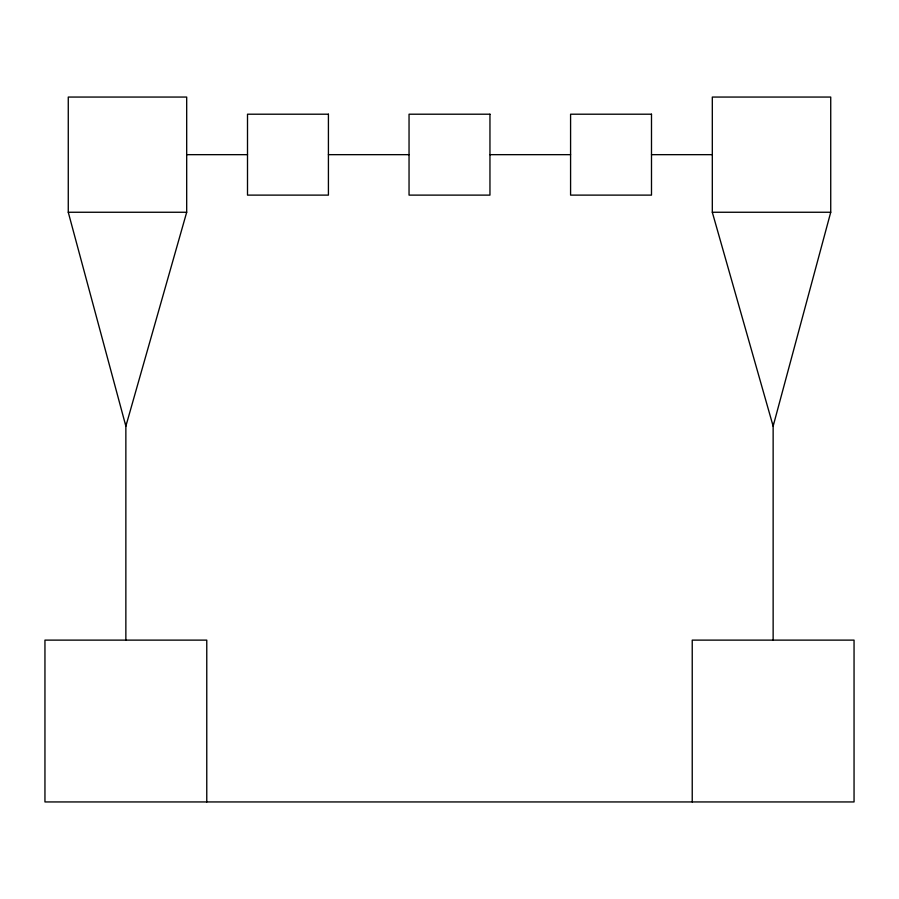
<?xml version="1.0" encoding="UTF-8"?>
<svg xmlns="http://www.w3.org/2000/svg" width="899" height="899" viewBox="0 0 899 899"><rect width="100%" height="100%" fill="white"/><g stroke="black" fill="none" stroke-linecap="round" stroke-linejoin="round"><path stroke-width="1.35" d="M830.732 212.254L773.14 426.182L712.311 212.254L712.311 97.058L830.732 97.058L830.732 212.254L712.311 212.254M186.689 212.254L125.86 426.182L68.268 212.254L68.268 97.058L186.689 97.058L186.689 212.254L68.268 212.254M186.689 154.662L247.506 154.662M328.416 154.662L409.045 154.662M489.955 154.662L570.584 154.662M651.494 154.662L712.311 154.662M773.14 423.384L773.14 640.122M692.23 801.942L692.23 640.122L854.05 640.122L854.05 801.942L44.95 801.942L44.95 640.122L206.77 640.122L206.77 801.942M125.86 423.384L125.86 640.122M328.416 114.207L247.506 114.207L247.506 195.117L328.416 195.117L328.416 114.207M489.955 114.207L409.045 114.207L409.045 195.117L489.955 195.117L489.955 114.207M651.494 114.207L570.584 114.207L570.584 195.117L651.494 195.117L651.494 114.207"/></g></svg>
